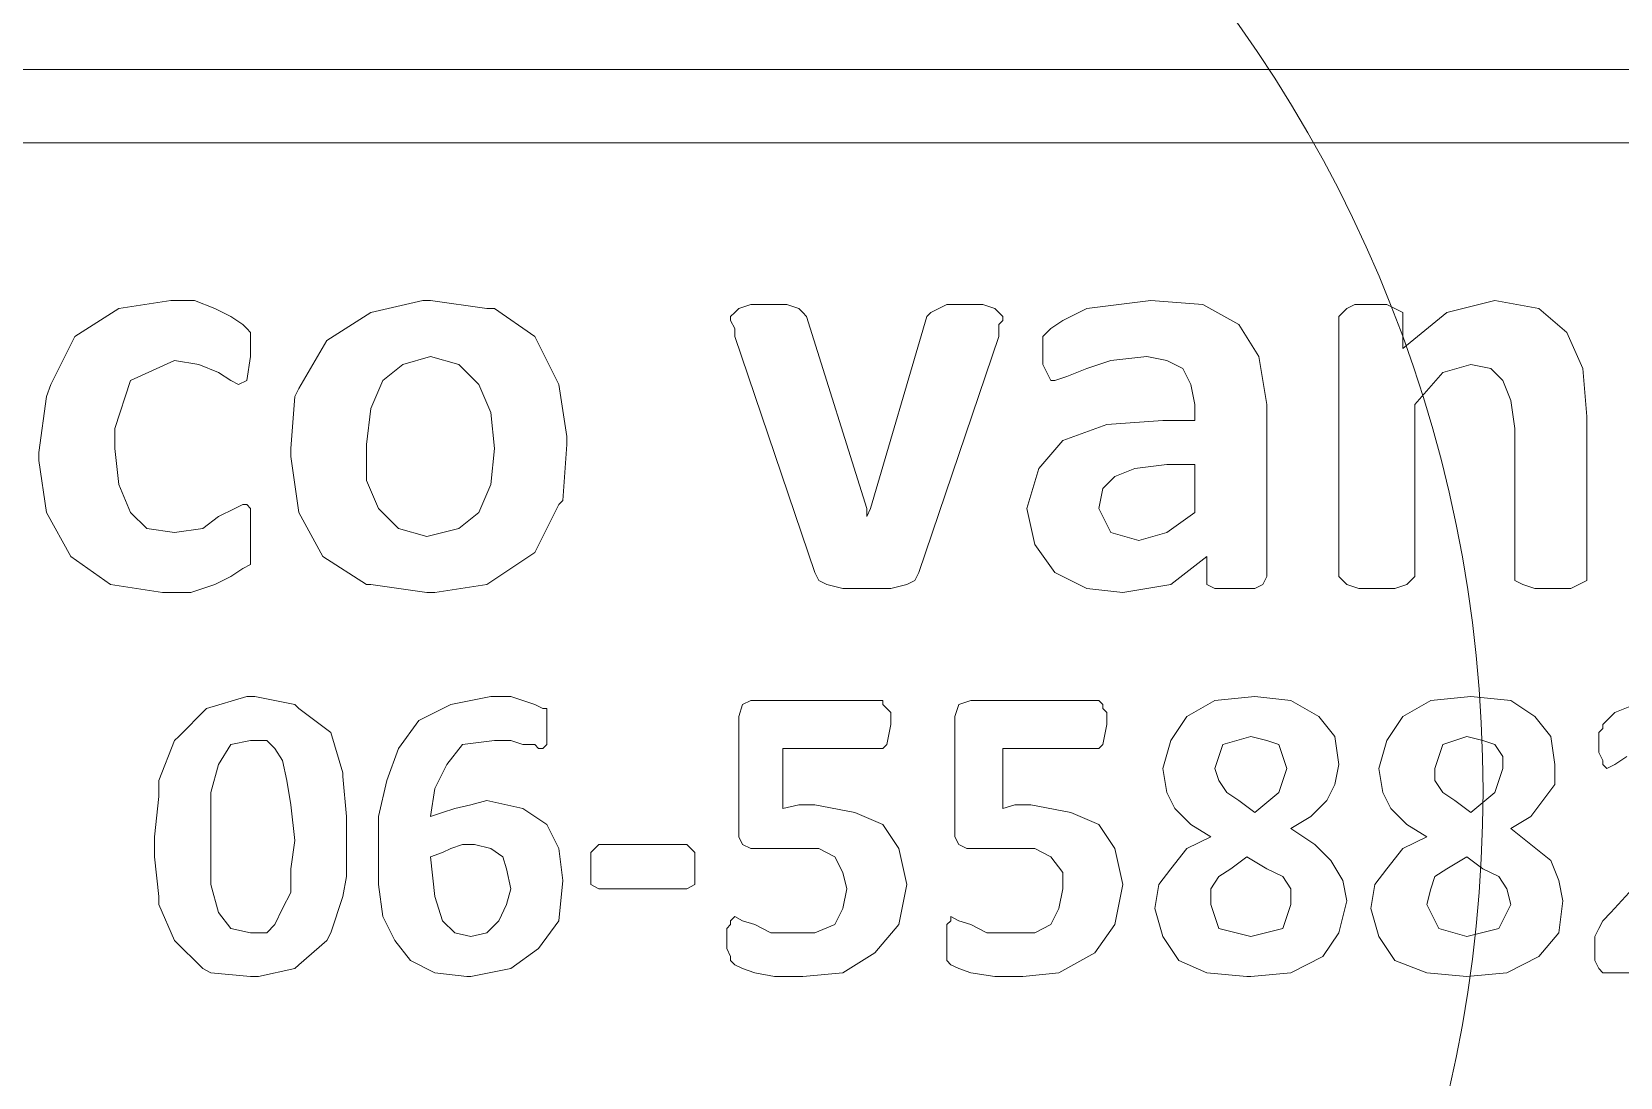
# Model space of a CAD drawing. Header units: millimetres. Extents: x 0 to 85, y -110 to 0.
# Drawn here: x 54.38 to 64.95, y -45.11 to -38.15 of the extents above; entities that cross this region are included whole.
import ezdxf

# ---------------------------------------------------------------- set-up
doc = ezdxf.new("R2010")
doc.units = ezdxf.units.MM
doc.header["$LTSCALE"] = 25.4
doc.layers.add('engraving', color=3, linetype='Continuous', lineweight=5)
doc.layers.add('helper', color=1, linetype='Continuous', lineweight=5)

msp = doc.modelspace()

# ---------------------------------------------------------------- linework, layer by layer
at = {"layer": 'engraving'}
for points in [[(44.56, -38.399), (44.56, -48.481), (83.462, -48.481), (83.462, -38.399)], [(45.048, -38.887), (45.048, -47.994), (82.974, -47.994), (82.974, -38.887)]]:
    msp.add_lwpolyline(points, close=True, dxfattribs=at)
at = {"layer": 'engraving', "lineweight": 0}
for points in [[(55.837, -40.309), (55.837, -40.229), (55.837, -40.15), (55.811, -40.123), (55.784, -40.096), (55.704, -40.043), (55.598, -39.99), (55.464, -39.936), (55.305, -39.936), (54.959, -39.99), (54.666, -40.176), (54.506, -40.496), (54.479, -40.576), (54.426, -40.948), (54.426, -41.002), (54.479, -41.348), (54.639, -41.641), (54.905, -41.827), (55.251, -41.88), (55.438, -41.88), (55.598, -41.827), (55.704, -41.774), (55.784, -41.721), (55.837, -41.694), (55.837, -41.641), (55.837, -41.587), (55.837, -41.507), (55.837, -41.401), (55.837, -41.321), (55.811, -41.294), (55.784, -41.294), (55.731, -41.321), (55.624, -41.374), (55.518, -41.454), (55.331, -41.481), (55.145, -41.454), (55.038, -41.348), (54.959, -41.161), (54.932, -40.922), (54.932, -40.789), (55.038, -40.469), (55.331, -40.336), (55.491, -40.363), (55.624, -40.416), (55.704, -40.469), (55.757, -40.496), (55.811, -40.469)], [(57.728, -41.614), (57.888, -41.294), (57.914, -41.268), (57.941, -40.895), (57.941, -40.842), (57.888, -40.496), (57.728, -40.176), (57.461, -39.99), (57.408, -39.99), (57.035, -39.936), (56.982, -39.936), (56.636, -40.016), (56.343, -40.203), (56.343, -40.203), (56.157, -40.522), (56.13, -40.576), (56.104, -40.922), (56.104, -40.975), (56.157, -41.348), (56.317, -41.641), (56.609, -41.827), (56.636, -41.827), (57.009, -41.88), (57.062, -41.88), (57.408, -41.827)], [(59.938, -41.374), (59.938, -41.321), (59.538, -40.043), (59.512, -40.016), (59.485, -39.99), (59.405, -39.963), (59.272, -39.963), (59.166, -39.963), (59.086, -39.99), (59.059, -40.016), (59.032, -40.043), (59.032, -40.07), (59.059, -40.123), (59.059, -40.176), (59.592, -41.747), (59.618, -41.8), (59.672, -41.827), (59.778, -41.854), (59.938, -41.854), (60.098, -41.854), (60.204, -41.827), (60.257, -41.8), (60.284, -41.747), (60.817, -40.176), (60.817, -40.123), (60.817, -40.096), (60.843, -40.07), (60.843, -40.043), (60.817, -40.016), (60.79, -39.99), (60.71, -39.963), (60.604, -39.963), (60.47, -39.963), (60.417, -39.99), (60.364, -40.016), (60.337, -40.043), (59.964, -41.321)], [(62.201, -41.641), (62.201, -41.774), (62.201, -41.827), (62.254, -41.854), (62.388, -41.854), (62.521, -41.854), (62.574, -41.827), (62.601, -41.774), (62.601, -40.629), (62.547, -40.309), (62.414, -40.096), (62.175, -39.963), (61.828, -39.936), (61.615, -39.963), (61.402, -39.99), (61.243, -40.07), (61.163, -40.123), (61.109, -40.176), (61.109, -40.283), (61.109, -40.363), (61.136, -40.416), (61.163, -40.469), (61.189, -40.469), (61.269, -40.442), (61.402, -40.389), (61.562, -40.336), (61.802, -40.309), (61.935, -40.336), (62.041, -40.389), (62.095, -40.496), (62.121, -40.629), (62.121, -40.735), (61.961, -40.735), (61.908, -40.735), (61.535, -40.762), (61.243, -40.868), (61.083, -41.055), (61.003, -41.321), (61.056, -41.561), (61.189, -41.747), (61.402, -41.854), (61.642, -41.88), (61.961, -41.827)], [(63.959, -40.363), (64.092, -40.389), (64.172, -40.469), (64.225, -40.602), (64.251, -40.789), (64.251, -41.774), (64.251, -41.8), (64.305, -41.827), (64.385, -41.854), (64.491, -41.854), (64.624, -41.854), (64.677, -41.827), (64.731, -41.8), (64.731, -41.774), (64.731, -40.709), (64.704, -40.389), (64.598, -40.15), (64.411, -39.99), (64.118, -39.936), (63.799, -40.016), (63.506, -40.256), (63.506, -40.043), (63.506, -40.016), (63.453, -39.99), (63.399, -39.963), (63.293, -39.963), (63.186, -39.963), (63.133, -39.99), (63.106, -40.016), (63.08, -40.043), (63.08, -41.774), (63.106, -41.8), (63.133, -41.827), (63.213, -41.854), (63.319, -41.854), (63.453, -41.854), (63.533, -41.827), (63.559, -41.8), (63.586, -41.774), (63.586, -40.629), (63.772, -40.416)], [(57.035, -40.309), (57.222, -40.363), (57.355, -40.496), (57.435, -40.682), (57.461, -40.922), (57.435, -41.161), (57.355, -41.348), (57.222, -41.454), (57.009, -41.507), (56.822, -41.454), (56.689, -41.321), (56.609, -41.135), (56.609, -40.895), (56.636, -40.655), (56.716, -40.469), (56.849, -40.363)], [(62.121, -41.028), (62.121, -41.348), (61.935, -41.481), (61.748, -41.534), (61.562, -41.481), (61.482, -41.321), (61.509, -41.188), (61.589, -41.108), (61.722, -41.055), (61.935, -41.028)], [(56.343, -44.197), (56.37, -44.144), (56.45, -43.904), (56.476, -43.771), (56.476, -43.505), (56.476, -43.371), (56.45, -43.105), (56.45, -43.079), (56.37, -42.812), (56.157, -42.652), (56.13, -42.626), (55.864, -42.573), (55.811, -42.573), (55.544, -42.652), (55.358, -42.839), (55.331, -42.865), (55.225, -43.132), (55.225, -43.238), (55.198, -43.505), (55.198, -43.638), (55.225, -43.904), (55.225, -43.957), (55.331, -44.197), (55.518, -44.383), (55.571, -44.41), (55.837, -44.436), (55.89, -44.436), (56.13, -44.383), (56.157, -44.357)], [(57.808, -42.839), (57.808, -42.759), (57.808, -42.732), (57.808, -42.679), (57.808, -42.652), (57.781, -42.652), (57.728, -42.626), (57.648, -42.599), (57.568, -42.573), (57.461, -42.573), (57.435, -42.573), (57.169, -42.626), (56.956, -42.732), (56.822, -42.919), (56.743, -43.132), (56.689, -43.371), (56.689, -43.584), (56.689, -43.824), (56.716, -44.037), (56.796, -44.197), (56.902, -44.33), (57.062, -44.41), (57.275, -44.436), (57.302, -44.436), (57.568, -44.383), (57.754, -44.25), (57.888, -44.064), (57.914, -43.797), (57.888, -43.584), (57.808, -43.425), (57.808, -43.425), (57.648, -43.318), (57.408, -43.265), (57.302, -43.292), (57.195, -43.318), (57.115, -43.345), (57.035, -43.371), (57.062, -43.185), (57.142, -43.025), (57.248, -42.892), (57.461, -42.865), (57.568, -42.865), (57.648, -42.892), (57.728, -42.892), (57.754, -42.919), (57.781, -42.919), (57.808, -42.892)], [(59.592, -43.292), (59.485, -43.292), (59.379, -43.318), (59.379, -42.919), (60.044, -42.919), (60.071, -42.892), (60.098, -42.759), (60.098, -42.679), (60.071, -42.652), (60.044, -42.626), (60.044, -42.599), (59.166, -42.599), (59.112, -42.626), (59.086, -42.706), (59.086, -43.505), (59.112, -43.558), (59.166, -43.584), (59.299, -43.584), (59.432, -43.584), (59.618, -43.584), (59.725, -43.638), (59.778, -43.744), (59.805, -43.851), (59.778, -43.984), (59.725, -44.09), (59.592, -44.144), (59.459, -44.144), (59.299, -44.144), (59.192, -44.09), (59.112, -44.064), (59.059, -44.037), (59.032, -44.064), (59.032, -44.09), (59.006, -44.117), (59.006, -44.197), (59.006, -44.25), (59.032, -44.303), (59.032, -44.33), (59.059, -44.357), (59.112, -44.383), (59.192, -44.41), (59.325, -44.436), (59.485, -44.436), (59.512, -44.436), (59.778, -44.41), (59.991, -44.277), (60.151, -44.09), (60.204, -43.824), (60.151, -43.584), (60.044, -43.425), (59.858, -43.345)], [(60.47, -44.197), (60.47, -44.25), (60.47, -44.303), (60.47, -44.33), (60.497, -44.357), (60.55, -44.383), (60.63, -44.41), (60.79, -44.436), (60.923, -44.436), (60.976, -44.436), (61.216, -44.41), (61.456, -44.277), (61.589, -44.09), (61.642, -43.824), (61.589, -43.584), (61.482, -43.425), (61.296, -43.345), (61.03, -43.292), (60.923, -43.292), (60.843, -43.318), (60.843, -42.919), (61.482, -42.919), (61.509, -42.892), (61.535, -42.759), (61.535, -42.679), (61.509, -42.652), (61.509, -42.626), (61.482, -42.599), (60.63, -42.599), (60.55, -42.626), (60.524, -42.706), (60.524, -43.505), (60.55, -43.558), (60.55, -43.558), (60.604, -43.584), (60.737, -43.584), (60.87, -43.584), (61.056, -43.584), (61.163, -43.638), (61.243, -43.744), (61.243, -43.851), (61.216, -43.984), (61.163, -44.09), (61.056, -44.144), (60.896, -44.144), (60.737, -44.144), (60.63, -44.09), (60.55, -44.064), (60.497, -44.037), (60.497, -44.064), (60.47, -44.09), (60.47, -44.117)], [(63.053, -42.839), (62.947, -42.706), (62.76, -42.599), (62.521, -42.573), (62.254, -42.599), (62.068, -42.706), (61.961, -42.865), (61.908, -43.052), (61.935, -43.212), (61.988, -43.318), (62.095, -43.425), (62.228, -43.505), (62.068, -43.584), (62.068, -43.584), (61.961, -43.718), (61.882, -43.824), (61.855, -43.984), (61.908, -44.17), (62.015, -44.33), (62.201, -44.41), (62.467, -44.436), (62.494, -44.436), (62.76, -44.41), (62.973, -44.303), (63.08, -44.144), (63.133, -43.931), (63.106, -43.797), (63.027, -43.664), (62.92, -43.558), (62.76, -43.451), (62.893, -43.371), (63, -43.265), (63.053, -43.158), (63.08, -43.025)], [(64.491, -42.839), (64.385, -42.706), (64.225, -42.599), (63.959, -42.573), (63.692, -42.599), (63.506, -42.706), (63.399, -42.865), (63.346, -43.052), (63.373, -43.212), (63.426, -43.318), (63.533, -43.425), (63.666, -43.505), (63.506, -43.584), (63.399, -43.718), (63.319, -43.824), (63.293, -43.984), (63.346, -44.17), (63.453, -44.33), (63.666, -44.41), (63.932, -44.436), (64.198, -44.41), (64.411, -44.303), (64.544, -44.144), (64.571, -43.931), (64.544, -43.797), (64.491, -43.664), (64.358, -43.558), (64.225, -43.451), (64.358, -43.371), (64.438, -43.265), (64.518, -43.158), (64.518, -43.025)], [(55.837, -42.865), (55.944, -42.865), (55.997, -42.919), (56.05, -42.999), (56.077, -43.132), (56.104, -43.292), (56.13, -43.531), (56.104, -43.718), (56.104, -43.877), (56.05, -43.984), (55.997, -44.09), (55.944, -44.144), (55.837, -44.144), (55.704, -44.117), (55.624, -44.01), (55.571, -43.824), (55.571, -43.771), (55.571, -43.505), (55.571, -43.478), (55.571, -43.212), (55.624, -43.025), (55.704, -42.892)], [(62.521, -43.345), (62.414, -43.265), (62.334, -43.212), (62.281, -43.132), (62.254, -43.052), (62.308, -42.892), (62.494, -42.839), (62.601, -42.865), (62.68, -42.892), (62.707, -42.972), (62.734, -43.052), (62.68, -43.212)], [(63.959, -43.345), (63.852, -43.265), (63.772, -43.212), (63.719, -43.132), (63.719, -43.052), (63.772, -42.892), (63.932, -42.839), (64.038, -42.865), (64.118, -42.892), (64.172, -42.972), (64.172, -43.052), (64.118, -43.212)], [(57.328, -43.558), (57.435, -43.584), (57.515, -43.638), (57.541, -43.718), (57.568, -43.851), (57.541, -43.957), (57.488, -44.064), (57.408, -44.144), (57.302, -44.17), (57.195, -44.144), (57.115, -44.064), (57.062, -43.904), (57.035, -43.638), (57.115, -43.611), (57.169, -43.584), (57.248, -43.558)], [(58.793, -43.718), (58.793, -43.824), (58.793, -43.824), (58.74, -43.851), (58.74, -43.851), (58.154, -43.851), (58.101, -43.824), (58.101, -43.824), (58.101, -43.718), (58.101, -43.718), (58.101, -43.611), (58.101, -43.611), (58.154, -43.558), (58.154, -43.558), (58.74, -43.558), (58.766, -43.584), (58.766, -43.584), (58.793, -43.611), (58.793, -43.611), (58.793, -43.638), (58.793, -43.638), (58.793, -43.718), (58.793, -43.718), (58.793, -43.718)], [(62.467, -43.638), (62.601, -43.718), (62.707, -43.771), (62.76, -43.851), (62.76, -43.957), (62.707, -44.117), (62.494, -44.17), (62.281, -44.117), (62.228, -43.957), (62.228, -43.851), (62.281, -43.771), (62.361, -43.718)], [(63.932, -43.638), (64.038, -43.718), (64.145, -43.771), (64.198, -43.851), (64.225, -43.957), (64.145, -44.117), (63.932, -44.17), (63.746, -44.117), (63.666, -43.957), (63.692, -43.851), (63.719, -43.771), (63.799, -43.718)]]:
    msp.add_lwpolyline(points, close=True, dxfattribs=at)
for points in [[(65.05, -42.626), (64.917, -42.679), (64.864, -42.732), (64.837, -42.759), (64.837, -42.786), (64.811, -42.812), (64.811, -42.865), (64.811, -42.945), (64.837, -42.999), (64.837, -43.025), (64.864, -43.052), (64.917, -43.025), (64.997, -42.972)], [(65.183, -43.691), (64.89, -44.01), (64.837, -44.064), (64.811, -44.117), (64.784, -44.17), (64.784, -44.25), (64.784, -44.33), (64.811, -44.383), (64.837, -44.41), (64.89, -44.41), (65.929, -44.41)]]:
    msp.add_lwpolyline(points, dxfattribs=at)
at = {"layer": 'helper'}
msp.add_circle((55.24, -43.2), 8.8, dxfattribs=at)

doc.saveas('drawing.dxf')
